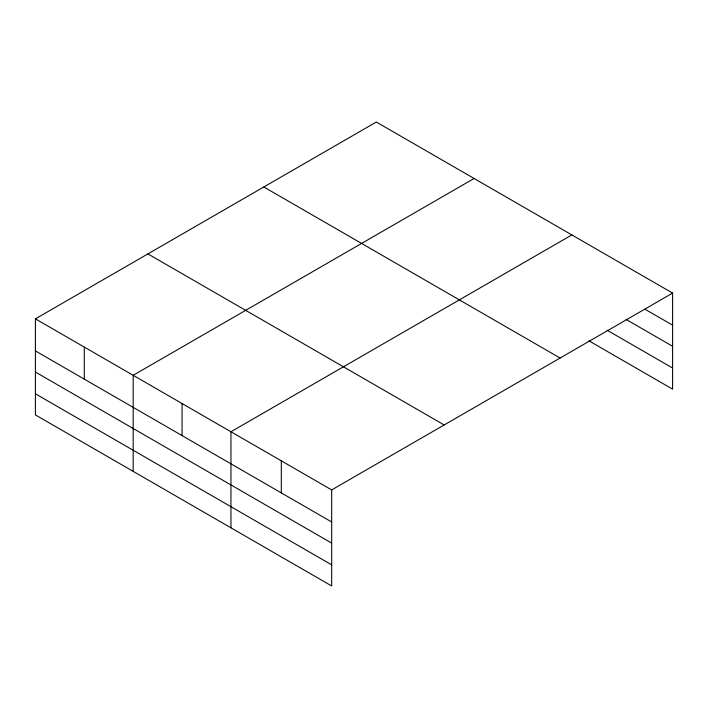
<?xml version="1.0" encoding="UTF-8"?>
<svg xmlns="http://www.w3.org/2000/svg" width="708" height="708" viewBox="0 0 708 708"><rect width="100%" height="100%" fill="white"/><g stroke="black" fill="none" stroke-linecap="round" stroke-linejoin="round"><path stroke-width="1.06" d="M35.4 318.857L331.68 489.909L331.68 585.967L35.4 414.915L35.4 318.857L376.32 122.033L672.6 293.085L672.6 389.143L588.967 340.858M474.095 178.478L133.175 375.302L133.175 471.36M571.86 234.923L230.95 431.756L230.95 527.814M331.68 489.909L672.6 293.085M645.041 309.246L672.6 325.149M626.031 319.388L672.6 346.274M607.03 330.167L672.6 368.027M263.819 186.983L560.099 358.036M147.901 253.906L444.181 424.959M35.4 350.92L331.68 521.982M35.4 372.036L331.68 543.098M35.4 393.798L331.68 564.851M281.315 460.828L281.315 492.901M182.062 403.525L182.062 435.597M84.287 347.079L84.287 379.152"/></g></svg>
